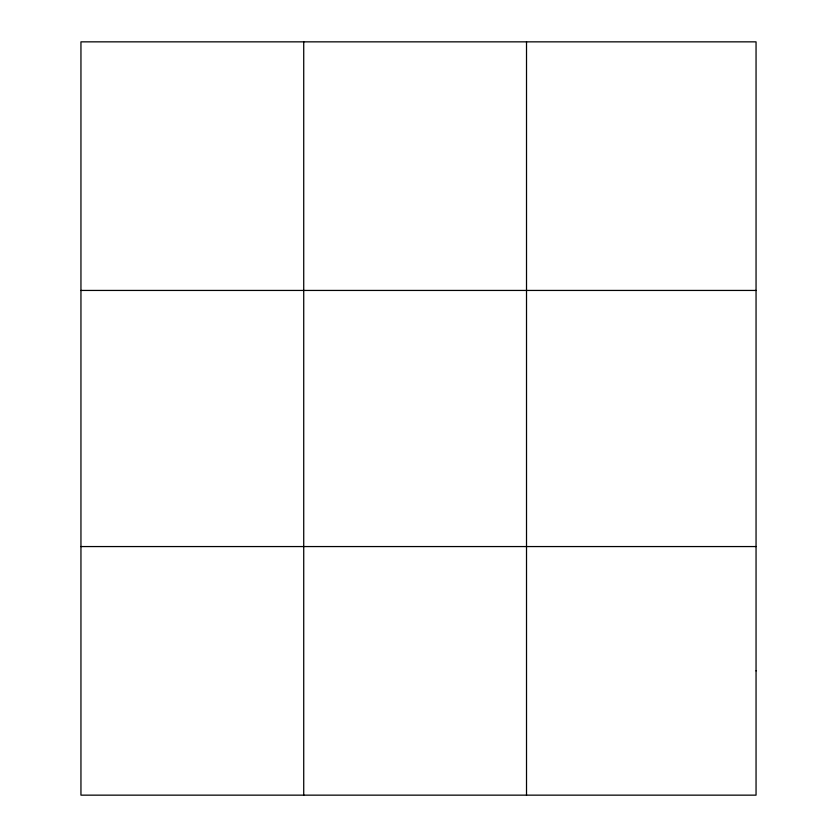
<?xml version="1.0" encoding="UTF-8"?>
<svg xmlns="http://www.w3.org/2000/svg" width="837" height="837" viewBox="0 0 837 837"><rect width="100%" height="100%" fill="white"/><g stroke="black" fill="none" stroke-linecap="round" stroke-linejoin="round"><path stroke-width="1.26" d="M303.726 795.15L303.726 41.85M526.515 795.15L526.515 41.85M80.948 290.439L756.052 290.439M80.948 546.561L756.052 546.561M756.052 670.856L756.052 795.15L80.948 795.15L80.948 41.85L756.052 41.85L756.052 670.856"/></g></svg>
